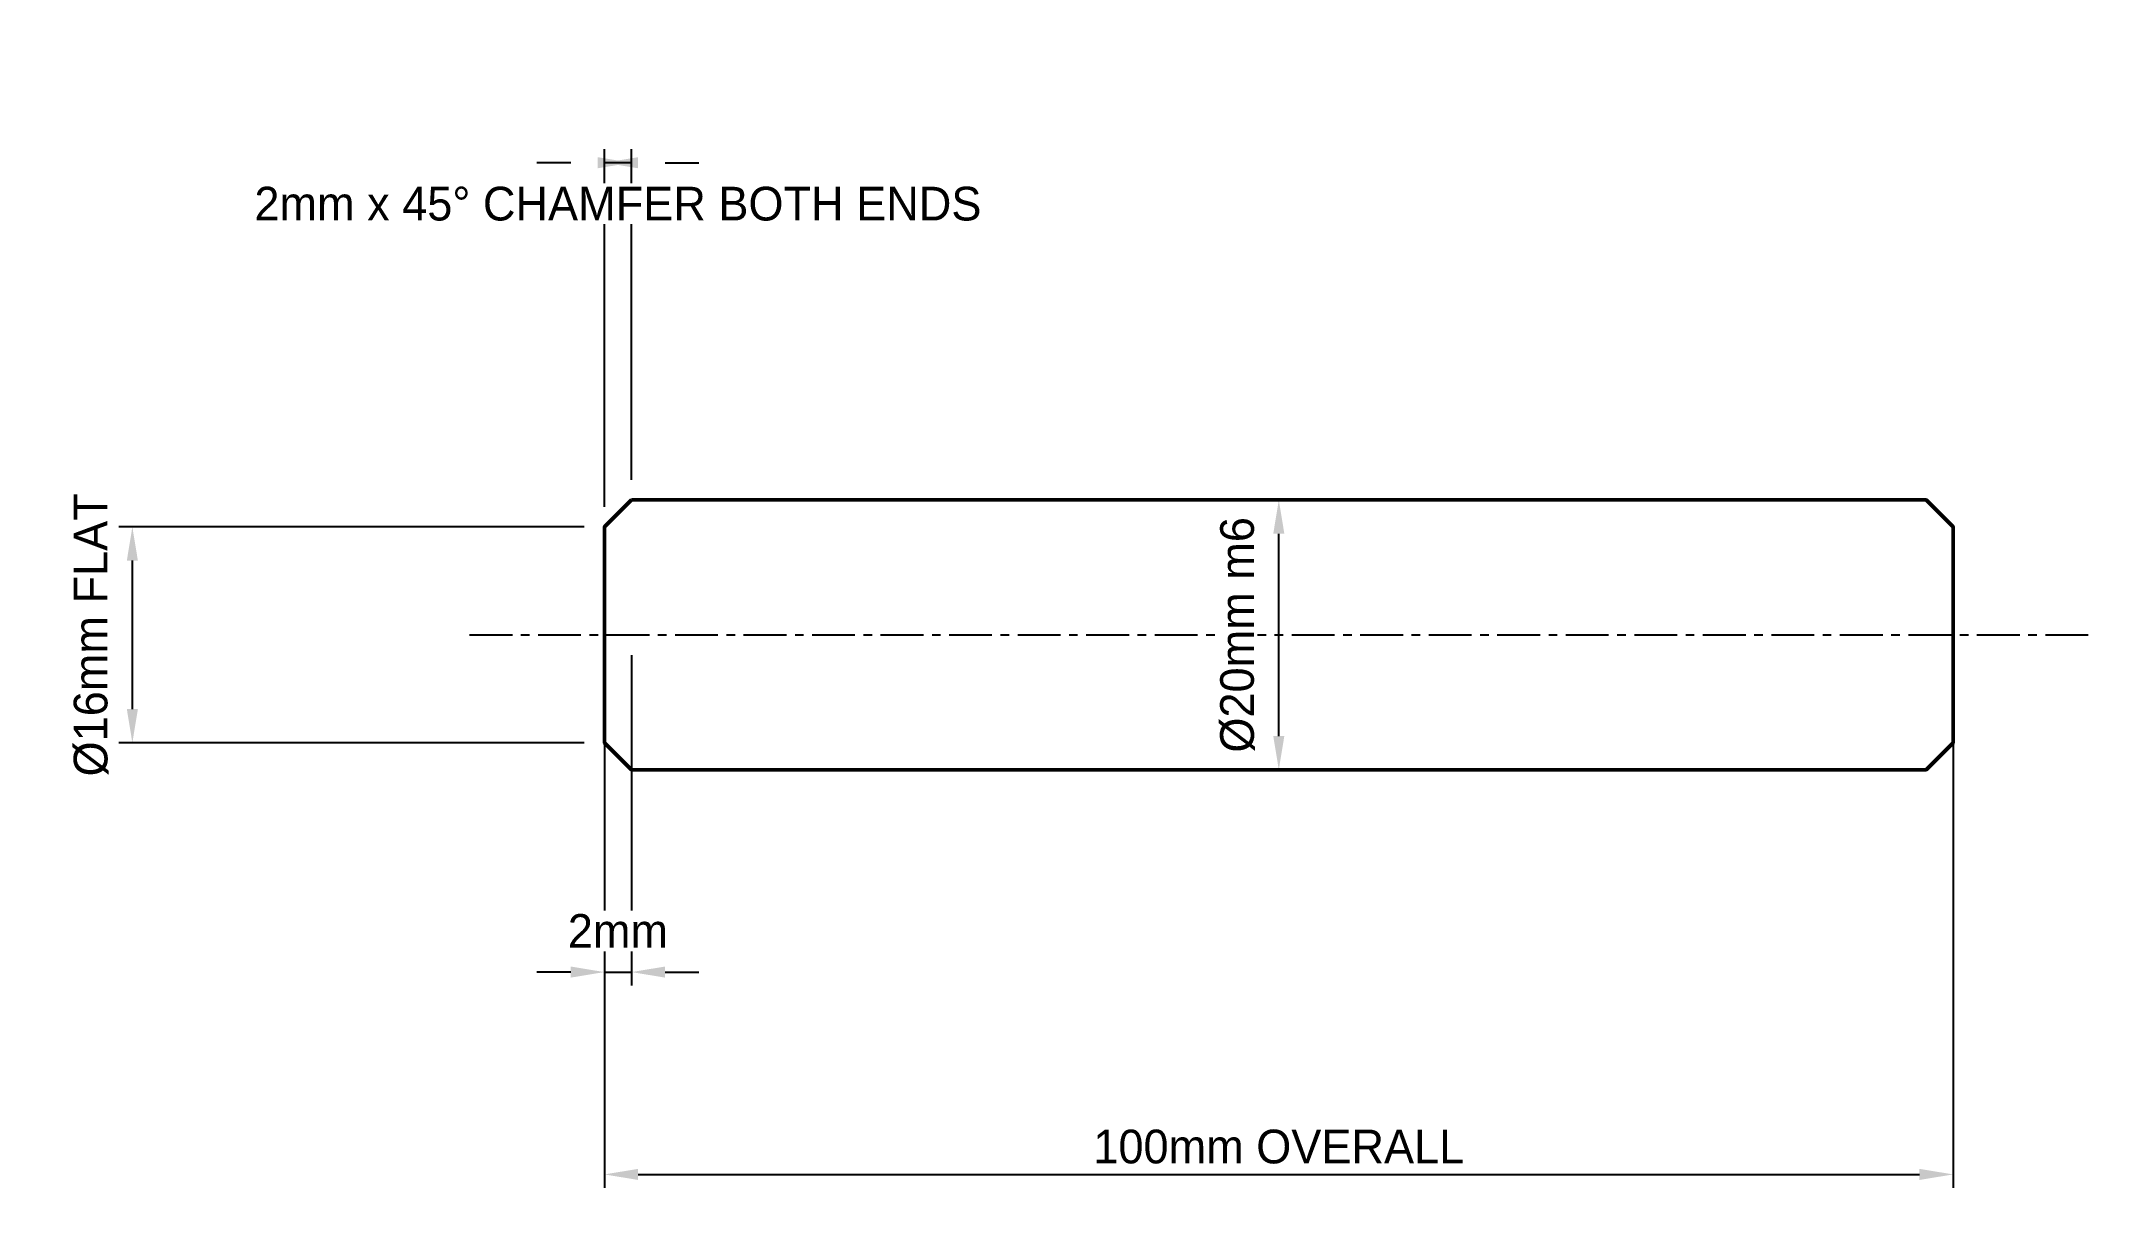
# Model space of a CAD drawing. Header units: metres. Extents: x -42 to 110, y -42 to 44.
import ezdxf

# ---------------------------------------------------------------- set-up
doc = ezdxf.new("R2010")
doc.units = ezdxf.units.M
doc.linetypes.add('CENTER', pattern=[5.08, 3.175, -0.635, 0.635, -0.635])
for name, color, linetype, lineweight in [('CENTERLINES', 7, 'CENTER', 25), ('DIMENSIONS', 7, 'Continuous', 25), ('GEOMETRY', 7, 'Continuous', 50)]:
    doc.layers.add(name, color=color, linetype=linetype, lineweight=lineweight)
doc.dimstyles.new('ENGINEERING_STYLE', dxfattribs={"dimtxt": 2.5, "dimasz": 2.5, "dimexe": 1, "dimexo": 1.5, "dimgap": 0.8, "dimtad": 1, "dimcen": 2.5, "dimazin": 3, "dimtfac": 1, "dimtmove": 0, "dimatfit": 3, "dimtfill": 1})

msp = doc.modelspace()

# ---------------------------------------------------------------- linework, layer by layer
at = {"layer": 'CENTERLINES'}
msp.add_line((-10, 0), (110, 0), dxfattribs=at)
at = {"layer": 'GEOMETRY'}
msp.add_lwpolyline([(2, 10), (98, 10), (100, 8), (100, -8), (98, -10), (2, -10), (0, -8), (0, 8)], close=True, dxfattribs=at)

# ---------------------------------------------------------------- next in the draw order: dimensions: what is measured, and where the dimension line sits
at = {"layer": 'DIMENSIONS'}
msp.add_linear_dim(base=(0, -40), p1=(0, 0), p2=(100, 0), text='100mm OVERALL', dimstyle='ENGINEERING_STYLE', dxfattribs=at).render()

# ---------------------------------------------------------------- next in the draw order: dimensions: what is measured, and where the dimension line sits
msp.add_linear_dim(base=(50, -10), p1=(50, -10), p2=(50, 10), angle=90, text='%%C20mm m6', dimstyle='ENGINEERING_STYLE', dxfattribs=at).render()
msp.add_linear_dim(base=(0, -25), p1=(0, 0), p2=(2, 0), text='2mm', dimstyle='ENGINEERING_STYLE', dxfattribs=at).render()

# ---------------------------------------------------------------- next in the draw order: dimensions: what is measured, and where the dimension line sits
msp.add_linear_dim(base=(-35, -8), p1=(0, -8), p2=(0, 8), angle=90, text='%%C16mm FLAT', dimstyle='ENGINEERING_STYLE', dxfattribs=at).render()

# ---------------------------------------------------------------- next in the draw order: dimensions: what is measured, and where the dimension line sits
msp.add_linear_dim(base=(2, 35), p1=(2, 10), p2=(0, 8), text='2mm x 45%%D CHAMFER BOTH ENDS', dimstyle='ENGINEERING_STYLE', dxfattribs=at).render()

doc.saveas('drawing.dxf')
